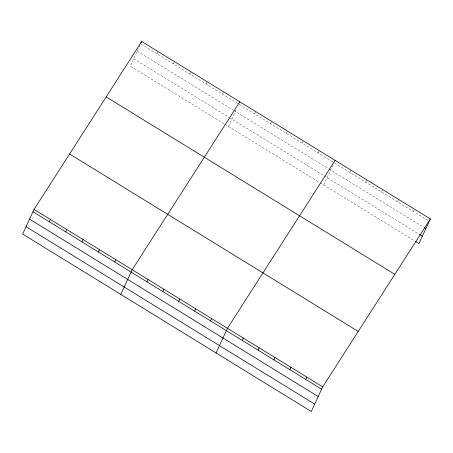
<?xml version="1.0" encoding="UTF-8"?>
<svg xmlns="http://www.w3.org/2000/svg" width="453" height="453" viewBox="0 0 453 453"><rect width="100%" height="100%" fill="white"/><g stroke="black" fill="none" stroke-linecap="round" stroke-linejoin="round"><path stroke-width="0.34" stroke-dasharray="2.27 1.7" d="M140.056 45.04L130.305 66.144L224.354 123.958M156.981 53.867L158.052 51.54M173.335 63.924L174.411 61.597M189.694 73.975L190.77 71.648M206.053 84.032L207.123 81.704M222.406 94.088L223.482 91.761M228.448 126.472L236.494 109.054M254.643 113.896L255.713 111.568M270.515 123.658L271.59 121.33M286.392 133.414L287.468 131.087M302.27 143.176L303.34 140.849M318.142 152.933L319.218 150.606M323.702 185.022L333.17 164.535M349.897 172.451L350.973 170.124M365.769 182.208L366.845 179.881M381.647 191.964L382.723 189.643M397.524 201.727L398.6 199.399M413.396 211.483L414.472 209.156M141.206 44.173L237.593 103.42M239.354 104.501L332.842 161.97M334.608 163.052L428.096 220.52M137.219 51.183L233.023 110.073M233.606 110.43L328.261 168.612M328.85 168.975L423.515 227.168M133.709 58.777L228.929 117.304M229.512 117.667L418.832 234.037M224.943 124.315L319.586 182.491M320.175 182.853L414.84 241.041"/><path stroke-width="0.68" d="M34.043 209.428L22.65 234.082L311.302 411.511L322.695 386.856L430.35 218.918L141.698 41.489L34.043 209.428L322.695 386.856M49.326 221.806L50.402 219.479M140.889 43.233L141.698 41.489M65.679 231.862L66.755 229.535M82.038 241.919L83.114 239.592M98.397 251.97L99.473 249.643M114.751 262.027L115.826 259.699M120.792 294.41L132.185 269.75L239.841 101.812M146.987 281.84L148.063 279.512M162.859 291.596L163.935 289.269M178.737 301.358L179.813 299.031M194.614 311.115L195.69 308.787M210.492 320.871L211.562 318.544M216.047 352.961L227.44 328.306L335.095 160.362M242.242 340.39L243.318 338.063M258.119 350.146L259.19 347.819M273.991 359.909L275.067 357.581M289.869 369.665L290.945 367.338M305.747 379.427L306.823 377.1M430.35 218.918L418.957 243.572L415.429 241.404M424.104 227.531L425.871 228.612M419.421 234.399L422.36 236.206M106.172 96.908L394.823 274.337M69.569 154.009L358.221 331.437M32.967 211.755L321.619 389.184M29.564 219.122L318.216 396.551M26.053 226.715L314.705 404.144"/></g></svg>
